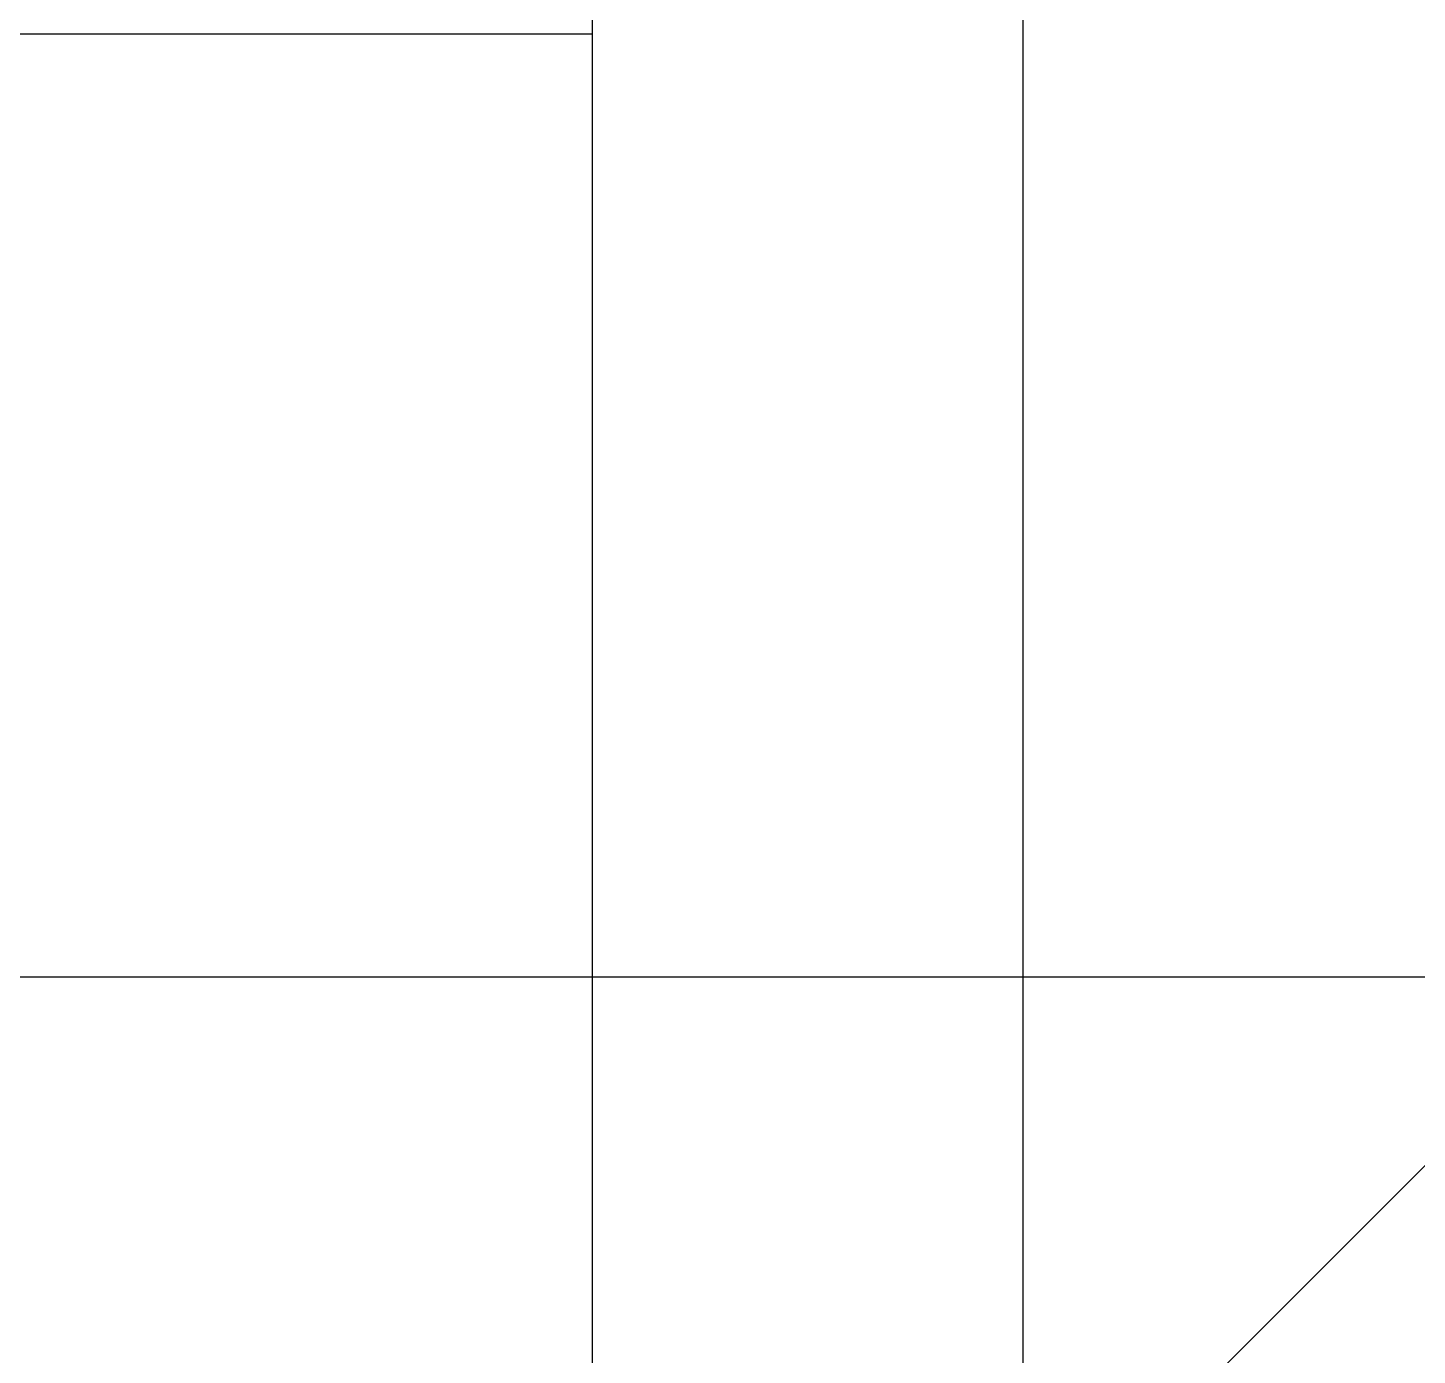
# Model space of a CAD drawing. Header units: metres. Extents: x 13415 to 21618, y 7657 to 10396.
# Drawn here: x 20228.42 to 20238.09, y 8023.57 to 8032.82 of the extents above; entities that cross this region are included whole.
import ezdxf

# ---------------------------------------------------------------- set-up
doc = ezdxf.new("R2010")
doc.units = ezdxf.units.M
doc.header["$LTSCALE"] = 0.2
doc.layers.add('01', color=1, linetype='Continuous')
doc.layers.add('02', color=2, linetype='Continuous')

# ---------------------------------------------------------------- blocks, each defined once
blk = doc.blocks.new('chuv')
at = {"layer": '02', "linetype": 'ByBlock'}
blk.add_line((19988.577, 7563.5526), (20038.577, 7563.5526), dxfattribs=at)

msp = doc.modelspace()

# ---------------------------------------------------------------- hatches: boundary and pattern name
at = {"layer": '01', "linetype": 'ByBlock', "transparency": 33554687}
h = msp.add_hatch(dxfattribs=at)
h.set_pattern_fill('ANGLE', color=256, scale=5)
h.set_pattern_definition([(0, (0, 0), (0, 34.925), [25.4, -9.525]), (90, (0, 0), (-34.925, 2e-15), [25.4, -9.525])])
h.paths.add_polyline_path([(20177.3479, 8023.2069), (20137.3479, 8023.2069), (20137.3479, 8017.5069), (20137.5663, 8017.5069), (20137.94, 8017.5069), (20138.2841, 8017.5069), (20138.5979, 8017.5069), (20138.8811, 8017.5069), (20139.1331, 8017.5069), (20139.3535, 8017.5069), (20139.5419, 8017.5069), (20139.6982, 8017.5069), (20139.822, 8017.5069), (20139.9131, 8017.5069), (20139.9714, 8017.5069), (20139.9967, 8017.5069), (20140.3979, 8017.5069), (20140.3979, 8015.2469), (20139.6805, 8015.2469), (20139.6805, 8014.9469), (20139.0133, 8014.9469), (20137.3479, 8014.9469), (20137.3479, 8003.2069), (20077.3479, 8003.2069), (20077.3479, 8063.2069), (20137.3479, 8063.2069), (20137.3479, 8026.2069), (20177.3479, 8026.2069), (20177.3479, 8073.2069), (20177.3479, 8103.2069), (20047.3479, 8103.2069), (20047.3479, 8073.2069), (20047.3479, 8023.2069), (20047.3479, 7813.2069), (20177.3479, 7813.2069)])
h.paths.add_polyline_path([(20068.466, 7825.4979), (20070.966, 7825.4979), (20068.466, 7820.4979), (20065.966, 7825.4979)], flags=16)
h.paths.add_polyline_path([(20322.3479, 8073.2069), (20322.3479, 8103.2069), (20192.3479, 8103.2069), (20192.3479, 8073.2069), (20192.3479, 8026.2069), (20232.3479, 8026.2069), (20232.3479, 8063.2069), (20292.3479, 8063.2069), (20292.3479, 8003.2069), (20232.3479, 8003.2069), (20232.3479, 8014.9469), (20231.6686, 8014.9469), (20231.6479, 8014.9469), (20231.6272, 8014.9469), (20231.6064, 8014.9469), (20231.5856, 8014.9469), (20231.5648, 8014.9469), (20231.5441, 8014.9469), (20231.5235, 8014.9469), (20231.5029, 8014.9469), (20231.4826, 8014.9469), (20231.4624, 8014.9469), (20231.4424, 8014.9469), (20231.4227, 8014.9469), (20231.4033, 8014.9469), (20231.3841, 8014.9469), (20231.3653, 8014.9469), (20231.3469, 8014.9469), (20231.3289, 8014.9469), (20231.3113, 8014.9469), (20231.2942, 8014.9469), (20231.2776, 8014.9469), (20231.2614, 8014.9469), (20231.2458, 8014.9469), (20231.2308, 8014.9469), (20231.2164, 8014.9469), (20231.2025, 8014.9469), (20231.1893, 8014.9469), (20231.1768, 8014.9469), (20231.1649, 8014.9469), (20231.1538, 8014.9469), (20231.1433, 8014.9469), (20231.1335, 8014.9469), (20231.1245, 8014.9469), (20231.1163, 8014.9469), (20231.1088, 8014.9469), (20231.1021, 8014.9469), (20231.0962, 8014.9469), (20231.0912, 8014.9469), (20231.0869, 8014.9469), (20231.0834, 8014.9469), (20231.0808, 8014.9469), (20231.0789, 8014.9469), (20231.078, 8014.9469), (20231.0778, 8014.9469), (20231.076, 8014.9469), (20231.0646, 8014.9469), (20231.0525, 8014.9469), (20231.0397, 8014.9469), (20231.0263, 8014.9469), (20231.0123, 8014.9469), (20230.9977, 8014.9469), (20230.9825, 8014.9469), (20230.9667, 8014.9469), (20230.9504, 8014.9469), (20230.9336, 8014.9469), (20230.9164, 8014.9469), (20230.8986, 8014.9469), (20230.8805, 8014.9469), (20230.862, 8014.9469), (20230.8431, 8014.9469), (20230.8238, 8014.9469), (20230.8043, 8014.9469), (20230.7845, 8014.9469), (20230.7645, 8014.9469), (20230.7442, 8014.9469), (20230.7238, 8014.9469), (20230.7032, 8014.9469), (20230.6826, 8014.9469), (20230.6618, 8014.9469), (20230.641, 8014.9469), (20230.6202, 8014.9469), (20230.5995, 8014.9469), (20230.5787, 8014.9469), (20230.5581, 8014.9469), (20230.5376, 8014.9469), (20230.5173, 8014.9469), (20230.4971, 8014.9469), (20230.4772, 8014.9469), (20230.4575, 8014.9469), (20230.4381, 8014.9469), (20230.419, 8014.9469), (20230.4003, 8014.9469), (20230.3819, 8014.9469), (20230.364, 8014.9469), (20230.3464, 8014.9469), (20230.3294, 8014.9469), (20230.3128, 8014.9469), (20230.2968, 8014.9469), (20230.2813, 8014.9469), (20230.2663, 8014.9469), (20230.252, 8014.9469), (20230.2382, 8014.9469), (20230.2251, 8014.9469), (20230.2127, 8014.9469), (20230.2009, 8014.9469), (20230.1898, 8014.9469), (20230.1795, 8014.9469), (20230.1698, 8014.9469), (20230.1609, 8014.9469), (20230.1528, 8014.9469), (20230.1455, 8014.9469), (20230.1389, 8014.9469), (20230.1331, 8014.9469), (20230.1281, 8014.9469), (20230.124, 8014.9469), (20230.1206, 8014.9469), (20230.1181, 8014.9469), (20230.1164, 8014.9469), (20230.1155, 8014.9469), (20229.2979, 8014.9469), (20229.2979, 8017.5069), (20229.9977, 8017.5069), (20230.8148, 8017.5069), (20232.3479, 8017.5069), (20232.3479, 8023.2069), (20192.3479, 8023.2069), (20192.3479, 7813.2069), (20322.3479, 7813.2069)])
h.paths.add_polyline_path([(20277.7228, 7825.4979), (20280.2228, 7825.4979), (20277.7228, 7820.4979), (20275.2228, 7825.4979)], flags=16)
h.paths.add_polyline_path([(20282.9609, 7831.5831), (20310.2823, 7831.5831), (20310.2823, 7844.9759), (20282.9609, 7844.9759)], flags=24)
at = {"layer": '02'}
h = msp.add_hatch(dxfattribs=at)
h.set_pattern_fill('ANSI35', color=1, scale=3.5)
h.set_pattern_definition([(45, (-4883.862, 1667.13), (-15.715448, 15.715448), []), (45, (-4868.147, 1667.13), (-15.715448, 15.715448), [27.78125, -5.55625, 0, -5.55625])])
h.paths.add_polyline_path([(20134.3479, 8060.2069), (20080.3479, 8060.2069), (20080.3479, 8006.2069), (20134.3479, 8006.2069)])
h.paths.add_polyline_path([(20289.3479, 8060.2069), (20235.3479, 8060.2069), (20235.3479, 8006.2069), (20289.3479, 8006.2069)])

# ---------------------------------------------------------------- linework, layer by layer
for p, q in [((20232.3479, 8063.2069), (20232.3479, 8003.2069)), ((20235.3479, 8060.2069), (20235.3479, 8006.2069))]:
    msp.add_line(p, q, dxfattribs=at)

# ---------------------------------------------------------------- block references
at = {"layer": '02', "linetype": 'ByBlock', "xscale": -1}
msp.add_blockref('chuv', (40230.9249, 462.6544), dxfattribs=at)

doc.saveas('drawing.dxf')
